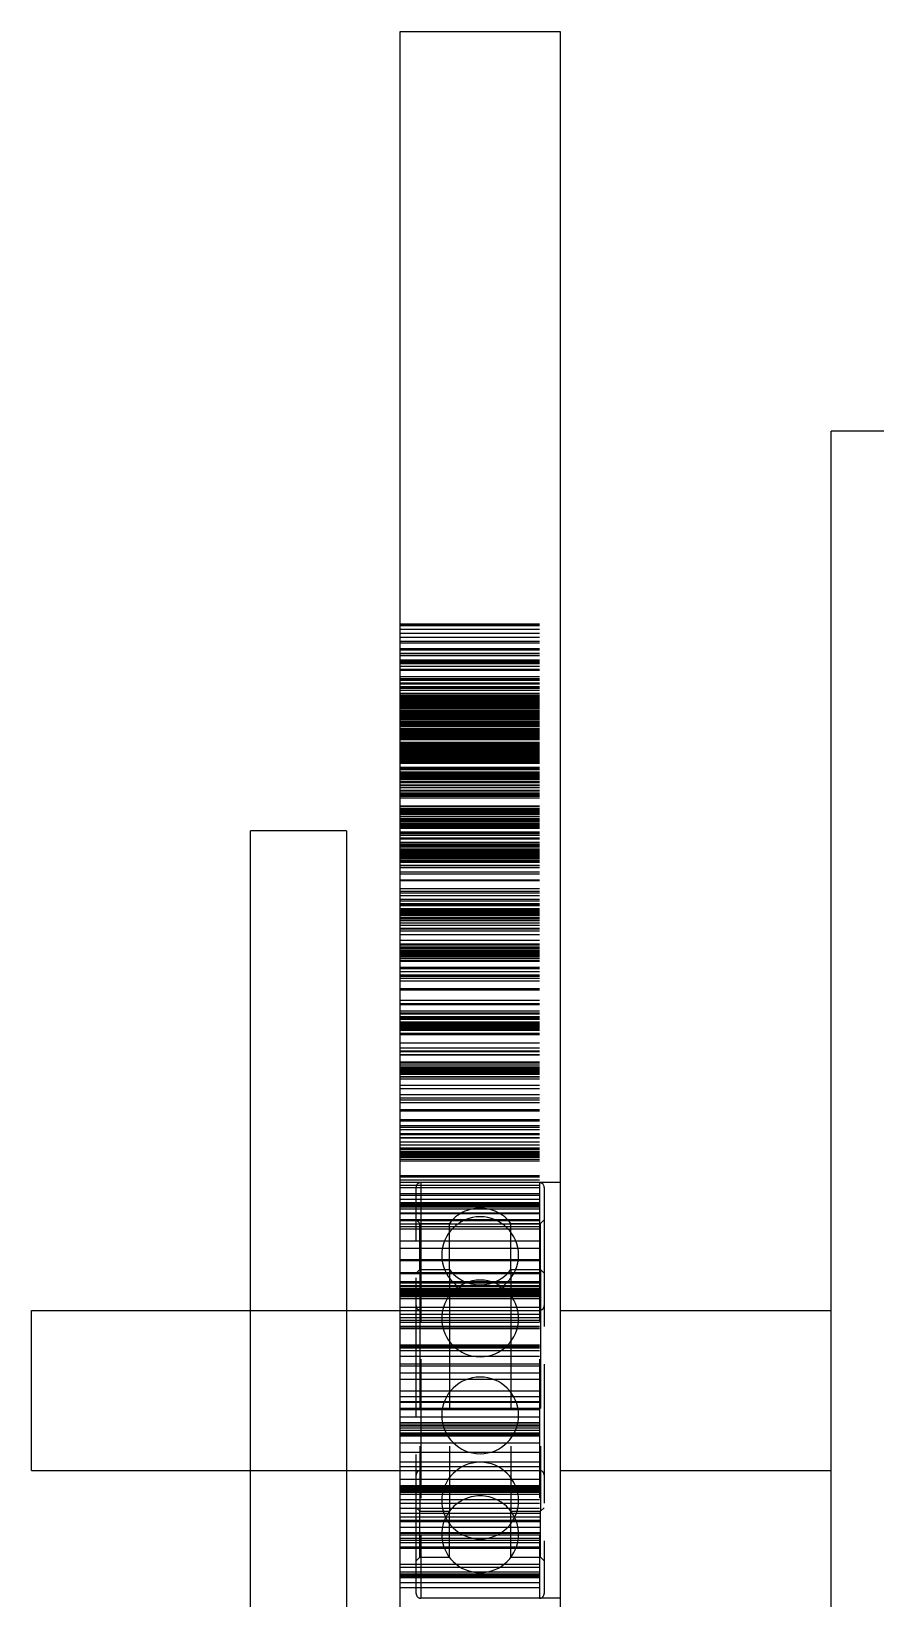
# Model space of a CAD drawing. Extents: x -49 to 4846, y -968 to 1090.
# Drawn here: x 4654.6 to 4707.3, y -715.9 to -617.9 of the extents above; entities that cross this region are included whole.
import ezdxf

# ---------------------------------------------------------------- set-up
doc = ezdxf.new("R2010")
doc.units = 0
doc.linetypes.add('DASHED', pattern=[11.05, 8.7, -2.35])
doc.linetypes.add('DOT', pattern=[2.2, 1.1, -1.1])
doc.layers.get('0').update_dxf_attribs({"linetype": 'CONTINUOUS'})
doc.layers.add('INVISIBLE', color=6, linetype='DOT')

msp = doc.modelspace()

# ---------------------------------------------------------------- linework, layer by layer
at = {"color": 1}
for p, q in [((4677.607727, -617.895823), (4687.607727, -617.895823)), ((4677.607727, -792.895823), (4677.607727, -617.895823)), ((4687.607727, -617.895823), (4687.607727, -967.895823)), ((4710.550059, -642.895823), (4704.550059, -642.895823)), ((4704.550059, -942.895823), (4704.550059, -642.895823)), ((4674.249041, -667.895823), (4668.249041, -667.895823)), ((4668.249041, -917.895823), (4668.249041, -667.895823)), ((4674.249041, -667.895823), (4674.249041, -901.148999)), ((4654.550059, -697.895823), (4668.249041, -697.895823)), ((4654.550059, -702.895823), (4654.550059, -697.895823)), ((4674.249041, -697.895823), (4677.607727, -697.895823)), ((4687.607727, -697.895823), (4704.550059, -697.895823)), ((4654.550059, -707.895823), (4654.550059, -702.895823)), ((4654.550059, -707.895823), (4668.249041, -707.895823)), ((4674.249041, -707.895823), (4677.607727, -707.895823)), ((4687.607727, -707.895823), (4704.550059, -707.895823))]:
    msp.add_line(p, q, dxfattribs=at)
at = {"layer": 'INVISIBLE', "linetype": 'DASHED'}
for p, q in [((4677.607727, -654.942909), (4687.607727, -654.942909)), ((4677.607727, -655.027028), (4687.607727, -655.027028)), ((4677.607727, -655.052907), (4687.607727, -655.052907)), ((4677.607727, -655.283905), (4687.607727, -655.283905)), ((4677.607727, -655.530883), (4687.607727, -655.530883)), ((4677.607727, -655.78283), (4687.607727, -655.78283)), ((4677.607727, -656.027763), (4687.607727, -656.027763)), ((4677.607727, -656.143002), (4687.607727, -656.143002)), ((4677.607727, -656.150196), (4687.607727, -656.150196)), ((4677.607727, -656.495485), (4687.607727, -656.495485)), ((4677.607727, -656.579332), (4687.607727, -656.579332)), ((4677.607727, -656.788085), (4687.607727, -656.788085)), ((4677.607727, -656.912875), (4687.607727, -656.912875)), ((4677.607727, -656.924487), (4687.607727, -656.924487)), ((4677.607727, -657.206632), (4687.607727, -657.206632)), ((4677.607727, -657.287414), (4687.607727, -657.287414)), ((4677.607727, -657.353121), (4687.607727, -657.353121)), ((4677.607727, -657.436162), (4687.607727, -657.436162)), ((4677.607727, -657.595771), (4687.607727, -657.595771)), ((4677.607727, -657.79502), (4687.607727, -657.79502)), ((4677.607727, -657.799307), (4687.607727, -657.799307)), ((4677.607727, -657.802221), (4687.607727, -657.802221)), ((4677.607727, -657.847914), (4687.607727, -657.847914)), ((4677.607727, -658.244885), (4687.607727, -658.244885)), ((4677.607727, -658.36841), (4687.607727, -658.36841)), ((4677.607727, -658.391081), (4687.607727, -658.391081)), ((4677.607727, -658.471711), (4687.607727, -658.471711)), ((4677.607727, -658.649394), (4687.607727, -658.649394)), ((4677.607727, -658.70839), (4687.607727, -658.70839)), ((4677.607727, -658.868692), (4687.607727, -658.868692)), ((4677.607727, -658.894457), (4687.607727, -658.894457)), ((4677.607727, -658.91058), (4687.607727, -658.91058)), ((4677.607727, -658.948931), (4687.607727, -658.948931)), ((4677.607727, -658.969376), (4687.607727, -658.969376)), ((4677.607727, -659.107844), (4687.607727, -659.107844)), ((4677.607727, -659.291499), (4687.607727, -659.291499)), ((4677.607727, -659.382976), (4687.607727, -659.382976)), ((4677.607727, -659.414504), (4687.607727, -659.414504)), ((4677.607727, -659.481109), (4687.607727, -659.481109)), ((4677.607727, -659.49299), (4687.607727, -659.49299)), ((4677.607727, -659.564919), (4687.607727, -659.564919)), ((4677.607727, -659.581092), (4687.607727, -659.581092)), ((4677.607727, -659.66459), (4687.607727, -659.66459)), ((4677.607727, -659.668907), (4687.607727, -659.668907)), ((4677.607727, -659.709614), (4687.607727, -659.709614)), ((4677.607727, -659.781306), (4687.607727, -659.781306)), ((4677.607727, -659.790339), (4687.607727, -659.790339)), ((4677.607727, -659.816653), (4687.607727, -659.816653)), ((4677.607727, -659.835324), (4687.607727, -659.835324)), ((4677.607727, -659.909949), (4687.607727, -659.909949)), ((4677.607727, -659.983896), (4687.607727, -659.983896)), ((4677.607727, -660.011353), (4687.607727, -660.011353)), ((4677.607727, -660.065292), (4687.607727, -660.065292)), ((4677.607727, -660.078728), (4687.607727, -660.078728)), ((4677.607727, -660.083779), (4687.607727, -660.083779)), ((4677.607727, -660.139765), (4687.607727, -660.139765)), ((4677.607727, -660.165469), (4687.607727, -660.165469)), ((4677.607727, -660.222127), (4687.607727, -660.222127)), ((4677.607727, -660.223948), (4687.607727, -660.223948)), ((4677.607727, -660.234092), (4687.607727, -660.234092)), ((4677.607727, -660.321352), (4687.607727, -660.321352)), ((4677.607727, -660.363056), (4687.607727, -660.363056)), ((4677.607727, -660.372353), (4687.607727, -660.372353)), ((4677.607727, -660.379817), (4687.607727, -660.379817)), ((4677.607727, -660.428701), (4687.607727, -660.428701)), ((4677.607727, -660.464239), (4687.607727, -660.464239)), ((4677.607727, -660.464846), (4687.607727, -660.464846)), ((4677.607727, -660.467738), (4687.607727, -660.467738)), ((4677.607727, -660.493378), (4687.607727, -660.493378)), ((4677.607727, -660.495229), (4687.607727, -660.495229)), ((4677.607727, -660.576982), (4687.607727, -660.576982)), ((4677.607727, -660.597769), (4687.607727, -660.597769)), ((4677.607727, -660.599085), (4687.607727, -660.599085)), ((4677.607727, -660.673081), (4687.607727, -660.673081)), ((4677.607727, -660.745455), (4687.607727, -660.745455)), ((4677.607727, -660.782518), (4687.607727, -660.782518)), ((4677.607727, -660.791922), (4687.607727, -660.791922)), ((4677.607727, -660.81579), (4687.607727, -660.81579)), ((4677.607727, -660.8176), (4687.607727, -660.8176)), ((4677.607727, -660.826091), (4687.607727, -660.826091)), ((4677.607727, -660.88384), (4687.607727, -660.88384)), ((4677.607727, -660.902563), (4687.607727, -660.902563)), ((4677.607727, -660.914539), (4687.607727, -660.914539)), ((4677.607727, -660.925281), (4687.607727, -660.925281)), ((4677.607727, -660.935929), (4687.607727, -660.935929)), ((4677.607727, -660.962808), (4687.607727, -660.962808)), ((4677.607727, -661.058656), (4687.607727, -661.058656)), ((4677.607727, -661.083869), (4687.607727, -661.083869)), ((4677.607727, -661.087918), (4687.607727, -661.087918)), ((4677.607727, -661.092244), (4687.607727, -661.092244)), ((4677.607727, -661.131041), (4687.607727, -661.131041)), ((4677.607727, -661.171564), (4687.607727, -661.171564)), ((4677.607727, -661.203358), (4687.607727, -661.203358)), ((4677.607727, -661.239771), (4687.607727, -661.239771)), ((4677.607727, -661.282443), (4687.607727, -661.282443)), ((4677.607727, -661.297874), (4687.607727, -661.297874)), ((4677.607727, -661.317136), (4687.607727, -661.317136)), ((4677.607727, -661.352445), (4687.607727, -661.352445)), ((4677.607727, -661.365569), (4687.607727, -661.365569)), ((4677.607727, -661.497071), (4687.607727, -661.497071)), ((4677.607727, -661.506615), (4687.607727, -661.506615)), ((4677.607727, -661.514443), (4687.607727, -661.514443)), ((4677.607727, -661.515442), (4687.607727, -661.515442)), ((4677.607727, -661.588874), (4687.607727, -661.588874)), ((4677.607727, -661.645993), (4687.607727, -661.645993)), ((4677.607727, -661.648279), (4687.607727, -661.648279)), ((4677.607727, -661.650524), (4687.607727, -661.650524)), ((4677.607727, -661.674612), (4687.607727, -661.674612)), ((4677.607727, -661.724286), (4687.607727, -661.724286)), ((4677.607727, -661.752029), (4687.607727, -661.752029)), ((4677.607727, -661.823213), (4687.607727, -661.823213)), ((4677.607727, -661.831936), (4687.607727, -661.831936)), ((4677.607727, -661.855595), (4687.607727, -661.855595)), ((4677.607727, -661.887468), (4687.607727, -661.887468)), ((4677.607727, -661.921677), (4687.607727, -661.921677)), ((4677.607727, -661.951), (4687.607727, -661.951)), ((4677.607727, -661.980421), (4687.607727, -661.980421)), ((4677.607727, -661.989443), (4687.607727, -661.989443)), ((4677.607727, -662.00147), (4687.607727, -662.00147)), ((4677.607727, -662.027272), (4687.607727, -662.027272)), ((4677.607727, -662.110746), (4687.607727, -662.110746)), ((4677.607727, -662.169434), (4687.607727, -662.169434)), ((4677.607727, -662.191861), (4687.607727, -662.191861)), ((4677.607727, -662.358863), (4687.607727, -662.358863)), ((4677.607727, -662.372748), (4687.607727, -662.372748)), ((4677.607727, -662.428744), (4687.607727, -662.428744)), ((4677.607727, -662.456045), (4687.607727, -662.456045)), ((4677.607727, -662.509495), (4687.607727, -662.509495)), ((4677.607727, -662.583257), (4687.607727, -662.583257)), ((4677.607727, -662.64323), (4687.607727, -662.64323)), ((4677.607727, -662.679429), (4687.607727, -662.679429)), ((4677.607727, -662.684777), (4687.607727, -662.684777)), ((4677.607727, -662.74114), (4687.607727, -662.74114)), ((4677.607727, -662.803691), (4687.607727, -662.803691)), ((4677.607727, -662.812844), (4687.607727, -662.812844)), ((4677.607727, -662.893958), (4687.607727, -662.893958)), ((4677.607727, -662.933619), (4687.607727, -662.933619)), ((4677.607727, -662.952656), (4687.607727, -662.952656)), ((4677.607727, -662.974315), (4687.607727, -662.974315)), ((4677.607727, -663.035392), (4687.607727, -663.035392)), ((4677.607727, -663.087271), (4687.607727, -663.087271)), ((4677.607727, -663.107718), (4687.607727, -663.107718)), ((4677.607727, -663.124991), (4687.607727, -663.124991)), ((4677.607727, -663.166096), (4687.607727, -663.166096)), ((4677.607727, -663.212242), (4687.607727, -663.212242)), ((4677.607727, -663.246731), (4687.607727, -663.246731)), ((4677.607727, -663.256739), (4687.607727, -663.256739)), ((4677.607727, -663.258064), (4687.607727, -663.258064)), ((4677.607727, -663.342509), (4687.607727, -663.342509)), ((4677.607727, -663.390751), (4687.607727, -663.390751)), ((4677.607727, -663.481559), (4687.607727, -663.481559)), ((4677.607727, -663.509603), (4687.607727, -663.509603)), ((4677.607727, -663.589696), (4687.607727, -663.589696)), ((4677.607727, -663.676285), (4687.607727, -663.676285)), ((4677.607727, -663.914125), (4687.607727, -663.914125)), ((4677.607727, -663.918579), (4687.607727, -663.918579)), ((4677.607727, -663.98123), (4687.607727, -663.98123)), ((4677.607727, -664.038888), (4687.607727, -664.038888)), ((4677.607727, -664.052746), (4687.607727, -664.052746)), ((4677.607727, -664.064255), (4687.607727, -664.064255)), ((4677.607727, -664.213814), (4687.607727, -664.213814)), ((4677.607727, -664.221166), (4687.607727, -664.221166)), ((4677.607727, -664.270878), (4687.607727, -664.270878)), ((4677.607727, -664.318927), (4687.607727, -664.318927)), ((4677.607727, -664.402425), (4687.607727, -664.402425)), ((4677.607727, -664.462431), (4687.607727, -664.462431)), ((4677.607727, -664.470272), (4687.607727, -664.470272)), ((4677.607727, -664.497703), (4687.607727, -664.497703)), ((4677.607727, -664.507079), (4687.607727, -664.507079)), ((4677.607727, -664.557961), (4687.607727, -664.557961)), ((4677.607727, -664.575384), (4687.607727, -664.575384)), ((4677.607727, -664.579519), (4687.607727, -664.579519)), ((4677.607727, -664.588045), (4687.607727, -664.588045)), ((4677.607727, -664.597633), (4687.607727, -664.597633)), ((4677.607727, -664.661708), (4687.607727, -664.661708)), ((4677.607727, -664.783726), (4687.607727, -664.783726)), ((4677.607727, -664.808861), (4687.607727, -664.808861)), ((4677.607727, -664.876609), (4687.607727, -664.876609)), ((4677.607727, -664.88158), (4687.607727, -664.88158)), ((4677.607727, -665.031223), (4687.607727, -665.031223)), ((4677.607727, -665.057331), (4687.607727, -665.057331)), ((4677.607727, -665.193525), (4687.607727, -665.193525)), ((4677.607727, -665.351592), (4687.607727, -665.351592)), ((4677.607727, -665.397411), (4687.607727, -665.397411)), ((4677.607727, -665.400624), (4687.607727, -665.400624)), ((4677.607727, -665.525613), (4687.607727, -665.525613)), ((4677.607727, -665.609955), (4687.607727, -665.609955)), ((4677.607727, -665.648093), (4687.607727, -665.648093)), ((4677.607727, -665.737826), (4687.607727, -665.737826)), ((4677.607727, -665.844148), (4687.607727, -665.844148)), ((4677.607727, -666.339405), (4687.607727, -666.339405)), ((4677.607727, -666.355789), (4687.607727, -666.355789)), ((4677.607727, -666.383416), (4687.607727, -666.383416)), ((4677.607727, -666.492714), (4687.607727, -666.492714)), ((4677.607727, -666.588551), (4687.607727, -666.588551)), ((4677.607727, -666.642199), (4687.607727, -666.642199)), ((4677.607727, -666.672262), (4687.607727, -666.672262)), ((4677.607727, -666.718773), (4687.607727, -666.718773)), ((4677.607727, -666.788515), (4687.607727, -666.788515)), ((4677.607727, -666.811525), (4687.607727, -666.811525)), ((4677.607727, -666.851487), (4687.607727, -666.851487)), ((4677.607727, -666.989536), (4687.607727, -666.989536)), ((4677.607727, -666.996544), (4687.607727, -666.996544)), ((4677.607727, -667.005154), (4687.607727, -667.005154)), ((4677.607727, -667.118549), (4687.607727, -667.118549)), ((4677.607727, -667.213791), (4687.607727, -667.213791)), ((4677.607727, -667.281287), (4687.607727, -667.281287)), ((4677.607727, -667.312809), (4687.607727, -667.312809)), ((4677.607727, -667.410528), (4687.607727, -667.410528)), ((4677.607727, -667.419805), (4687.607727, -667.419805)), ((4677.607727, -667.499149), (4687.607727, -667.499149)), ((4677.607727, -667.594928), (4687.607727, -667.594928)), ((4677.607727, -667.627053), (4687.607727, -667.627053)), ((4677.607727, -667.635775), (4687.607727, -667.635775)), ((4677.607727, -667.652774), (4687.607727, -667.652774)), ((4677.607727, -667.725695), (4687.607727, -667.725695)), ((4677.607727, -667.952719), (4687.607727, -667.952719)), ((4677.607727, -667.971426), (4687.607727, -667.971426)), ((4677.607727, -668.016494), (4687.607727, -668.016494)), ((4677.607727, -668.058049), (4687.607727, -668.058049)), ((4677.607727, -668.171506), (4687.607727, -668.171506)), ((4677.607727, -668.338506), (4687.607727, -668.338506)), ((4677.607727, -668.406521), (4687.607727, -668.406521)), ((4677.607727, -668.601806), (4687.607727, -668.601806)), ((4677.607727, -668.704402), (4687.607727, -668.704402)), ((4677.607727, -668.795196), (4687.607727, -668.795196)), ((4677.607727, -668.845614), (4687.607727, -668.845614)), ((4677.607727, -668.892169), (4687.607727, -668.892169)), ((4677.607727, -669.034348), (4687.607727, -669.034348)), ((4677.607727, -669.040356), (4687.607727, -669.040356)), ((4677.607727, -669.120492), (4687.607727, -669.120492)), ((4677.607727, -669.132706), (4687.607727, -669.132706)), ((4677.607727, -669.189321), (4687.607727, -669.189321)), ((4677.607727, -669.19988), (4687.607727, -669.19988)), ((4677.607727, -669.220008), (4687.607727, -669.220008)), ((4677.607727, -669.239016), (4687.607727, -669.239016)), ((4677.607727, -669.261265), (4687.607727, -669.261265)), ((4677.607727, -669.318933), (4687.607727, -669.318933)), ((4677.607727, -669.336573), (4687.607727, -669.336573)), ((4677.607727, -669.343709), (4687.607727, -669.343709)), ((4677.607727, -669.39512), (4687.607727, -669.39512)), ((4677.607727, -669.405557), (4687.607727, -669.405557)), ((4677.607727, -669.489201), (4687.607727, -669.489201)), ((4677.607727, -669.508848), (4687.607727, -669.508848)), ((4677.607727, -669.530275), (4687.607727, -669.530275)), ((4677.607727, -669.592628), (4687.607727, -669.592628)), ((4677.607727, -669.633451), (4687.607727, -669.633451)), ((4677.607727, -669.724898), (4687.607727, -669.724898)), ((4677.607727, -669.790454), (4687.607727, -669.790454)), ((4677.607727, -669.865388), (4687.607727, -669.865388)), ((4677.607727, -670.048875), (4687.607727, -670.048875)), ((4677.607727, -670.070004), (4687.607727, -670.070004)), ((4677.607727, -670.184575), (4687.607727, -670.184575)), ((4677.607727, -670.469802), (4687.607727, -670.469802)), ((4677.607727, -670.580216), (4687.607727, -670.580216)), ((4677.607727, -670.966567), (4687.607727, -670.966567)), ((4677.607727, -671.005195), (4687.607727, -671.005195)), ((4677.607727, -671.497037), (4687.607727, -671.497037)), ((4677.607727, -671.666964), (4687.607727, -671.666964)), ((4677.607727, -671.771448), (4687.607727, -671.771448)), ((4677.607727, -671.938765), (4687.607727, -671.938765)), ((4677.607727, -672.165755), (4687.607727, -672.165755)), ((4677.607727, -672.276026), (4687.607727, -672.276026)), ((4677.607727, -672.44011), (4687.607727, -672.44011)), ((4677.607727, -672.509162), (4687.607727, -672.509162)), ((4677.607727, -672.572004), (4687.607727, -672.572004)), ((4677.607727, -672.758369), (4687.607727, -672.758369)), ((4677.607727, -672.766058), (4687.607727, -672.766058)), ((4677.607727, -672.78614), (4687.607727, -672.78614)), ((4677.607727, -672.856504), (4687.607727, -672.856504)), ((4677.607727, -672.867118), (4687.607727, -672.867118)), ((4677.607727, -672.907364), (4687.607727, -672.907364)), ((4677.607727, -672.951666), (4687.607727, -672.951666)), ((4677.607727, -673.011383), (4687.607727, -673.011383)), ((4677.607727, -673.078909), (4687.607727, -673.078909)), ((4677.607727, -673.125203), (4687.607727, -673.125203)), ((4677.607727, -673.133344), (4687.607727, -673.133344)), ((4677.607727, -673.198404), (4687.607727, -673.198404)), ((4677.607727, -673.202793), (4687.607727, -673.202793)), ((4677.607727, -673.203865), (4687.607727, -673.203865)), ((4677.607727, -673.313962), (4687.607727, -673.313962)), ((4677.607727, -673.336174), (4687.607727, -673.336174)), ((4677.607727, -673.398797), (4687.607727, -673.398797)), ((4677.607727, -673.516781), (4687.607727, -673.516781)), ((4677.607727, -673.643258), (4687.607727, -673.643258)), ((4677.607727, -673.793901), (4687.607727, -673.793901)), ((4677.607727, -673.991298), (4687.607727, -673.991298)), ((4677.607727, -674.033907), (4687.607727, -674.033907)), ((4677.607727, -674.155461), (4687.607727, -674.155461)), ((4677.607727, -674.373813), (4687.607727, -674.373813)), ((4677.607727, -674.382614), (4687.607727, -674.382614)), ((4677.607727, -674.735639), (4687.607727, -674.735639)), ((4677.607727, -674.961299), (4687.607727, -674.961299)), ((4677.607727, -674.968455), (4687.607727, -674.968455)), ((4677.607727, -675.02614), (4687.607727, -675.02614)), ((4677.607727, -675.162173), (4687.607727, -675.162173)), ((4677.607727, -675.167791), (4687.607727, -675.167791)), ((4677.607727, -675.198156), (4687.607727, -675.198156)), ((4677.607727, -675.214353), (4687.607727, -675.214353)), ((4677.607727, -675.231574), (4687.607727, -675.231574)), ((4677.607727, -675.334792), (4687.607727, -675.334792)), ((4677.607727, -675.339192), (4687.607727, -675.339192)), ((4677.607727, -675.398201), (4687.607727, -675.398201)), ((4677.607727, -675.449354), (4687.607727, -675.449354)), ((4677.607727, -675.486566), (4687.607727, -675.486566)), ((4677.607727, -675.560328), (4687.607727, -675.560328)), ((4677.607727, -675.565762), (4687.607727, -675.565762)), ((4677.607727, -675.581748), (4687.607727, -675.581748)), ((4677.607727, -675.61309), (4687.607727, -675.61309)), ((4677.607727, -675.630359), (4687.607727, -675.630359)), ((4677.607727, -675.693141), (4687.607727, -675.693141)), ((4677.607727, -675.709925), (4687.607727, -675.709925)), ((4677.607727, -675.726481), (4687.607727, -675.726481)), ((4677.607727, -675.759185), (4687.607727, -675.759185)), ((4677.607727, -675.866494), (4687.607727, -675.866494)), ((4677.607727, -675.980839), (4687.607727, -675.980839)), ((4677.607727, -676.056874), (4687.607727, -676.056874)), ((4677.607727, -676.435298), (4687.607727, -676.435298)), ((4677.607727, -676.514101), (4687.607727, -676.514101)), ((4677.607727, -676.706338), (4687.607727, -676.706338)), ((4677.607727, -676.910099), (4687.607727, -676.910099)), ((4677.607727, -676.978895), (4687.607727, -676.978895)), ((4677.607727, -677.108103), (4687.607727, -677.108103)), ((4677.607727, -677.271441), (4687.607727, -677.271441)), ((4677.607727, -677.759954), (4687.607727, -677.759954)), ((4677.607727, -677.818936), (4687.607727, -677.818936)), ((4677.607727, -677.849699), (4687.607727, -677.849699)), ((4677.607727, -678.482459), (4687.607727, -678.482459)), ((4677.607727, -678.704838), (4687.607727, -678.704838)), ((4677.607727, -678.756396), (4687.607727, -678.756396)), ((4677.607727, -679.166768), (4687.607727, -679.166768)), ((4677.607727, -679.272608), (4687.607727, -679.272608)), ((4677.607727, -679.335157), (4687.607727, -679.335157)), ((4677.607727, -679.506244), (4687.607727, -679.506244)), ((4677.607727, -679.569083), (4687.607727, -679.569083)), ((4677.607727, -679.627594), (4687.607727, -679.627594)), ((4677.607727, -679.680703), (4687.607727, -679.680703)), ((4677.607727, -679.837345), (4687.607727, -679.837345)), ((4677.607727, -679.843778), (4687.607727, -679.843778)), ((4677.607727, -679.928084), (4687.607727, -679.928084)), ((4677.607727, -679.998244), (4687.607727, -679.998244)), ((4677.607727, -680.03547), (4687.607727, -680.03547)), ((4677.607727, -680.047571), (4687.607727, -680.047571)), ((4677.607727, -680.140996), (4687.607727, -680.140996)), ((4677.607727, -680.147646), (4687.607727, -680.147646)), ((4677.607727, -680.204165), (4687.607727, -680.204165)), ((4677.607727, -680.252351), (4687.607727, -680.252351)), ((4677.607727, -680.293741), (4687.607727, -680.293741)), ((4677.607727, -680.311473), (4687.607727, -680.311473)), ((4677.607727, -680.328925), (4687.607727, -680.328925)), ((4677.607727, -680.36106), (4687.607727, -680.36106)), ((4677.607727, -680.548499), (4687.607727, -680.548499)), ((4677.607727, -680.636179), (4687.607727, -680.636179)), ((4677.607727, -681.161953), (4687.607727, -681.161953)), ((4677.607727, -681.477905), (4687.607727, -681.477905)), ((4677.607727, -681.656437), (4687.607727, -681.656437)), ((4677.607727, -681.666021), (4687.607727, -681.666021)), ((4677.607727, -681.701403), (4687.607727, -681.701403)), ((4677.607727, -681.882206), (4687.607727, -681.882206)), ((4677.607727, -681.907808), (4687.607727, -681.907808)), ((4677.607727, -682.339681), (4687.607727, -682.339681)), ((4677.607727, -682.366982), (4687.607727, -682.366982)), ((4677.607727, -682.399246), (4687.607727, -682.399246)), ((4677.607727, -682.530508), (4687.607727, -682.530508)), ((4677.607727, -682.661897), (4687.607727, -682.661897)), ((4677.607727, -682.668513), (4687.607727, -682.668513)), ((4677.607727, -682.741245), (4687.607727, -682.741245)), ((4677.607727, -682.761219), (4687.607727, -682.761219)), ((4677.607727, -682.780039), (4687.607727, -682.780039)), ((4677.607727, -682.839785), (4687.607727, -682.839785)), ((4677.607727, -682.842386), (4687.607727, -682.842386)), ((4677.607727, -682.877688), (4687.607727, -682.877688)), ((4677.607727, -682.882434), (4687.607727, -682.882434)), ((4677.607727, -682.908929), (4687.607727, -682.908929)), ((4677.607727, -682.932031), (4687.607727, -682.932031)), ((4677.607727, -682.978775), (4687.607727, -682.978775)), ((4677.607727, -682.982269), (4687.607727, -682.982269)), ((4677.607727, -683.01301), (4687.607727, -683.01301)), ((4677.607727, -683.066322), (4687.607727, -683.066322)), ((4677.607727, -683.077728), (4687.607727, -683.077728)), ((4677.607727, -683.111744), (4687.607727, -683.111744)), ((4677.607727, -683.272605), (4687.607727, -683.272605)), ((4677.607727, -683.287032), (4687.607727, -683.287032)), ((4677.607727, -683.412375), (4687.607727, -683.412375)), ((4677.607727, -683.810543), (4687.607727, -683.810543)), ((4677.607727, -684.005547), (4687.607727, -684.005547)), ((4677.607727, -684.385827), (4687.607727, -684.385827)), ((4677.607727, -684.596456), (4687.607727, -684.596456)), ((4677.607727, -684.716164), (4687.607727, -684.716164)), ((4677.607727, -684.896314), (4687.607727, -684.896314)), ((4677.607727, -685.32701), (4687.607727, -685.32701)), ((4677.607727, -685.357402), (4687.607727, -685.357402)), ((4677.607727, -685.406432), (4687.607727, -685.406432)), ((4677.607727, -685.952781), (4687.607727, -685.952781)), ((4677.607727, -686.038474), (4687.607727, -686.038474)), ((4677.607727, -686.324231), (4687.607727, -686.324231)), ((4677.607727, -686.432965), (4687.607727, -686.432965)), ((4677.607727, -686.588528), (4687.607727, -686.588528)), ((4677.607727, -686.836431), (4687.607727, -686.836431)), ((4677.607727, -686.895048), (4687.607727, -686.895048)), ((4677.607727, -687.070764), (4687.607727, -687.070764)), ((4677.607727, -687.090379), (4687.607727, -687.090379)), ((4677.607727, -687.340721), (4687.607727, -687.340721)), ((4677.607727, -687.534272), (4687.607727, -687.534272)), ((4677.607727, -687.717545), (4687.607727, -687.717545)), ((4677.607727, -687.76296), (4687.607727, -687.76296)), ((4677.607727, -687.804015), (4687.607727, -687.804015)), ((4677.607727, -687.924087), (4687.607727, -687.924087)), ((4677.607727, -687.928982), (4687.607727, -687.928982)), ((4677.607727, -687.992852), (4687.607727, -687.992852)), ((4677.607727, -688.045557), (4687.607727, -688.045557)), ((4677.607727, -688.082338), (4687.607727, -688.082338)), ((4677.607727, -688.151285), (4687.607727, -688.151285)), ((4677.607727, -688.156152), (4687.607727, -688.156152)), ((4677.607727, -688.197272), (4687.607727, -688.197272)), ((4677.607727, -688.261338), (4687.607727, -688.261338)), ((4677.607727, -688.273817), (4687.607727, -688.273817)), ((4677.607727, -688.308201), (4687.607727, -688.308201)), ((4677.607727, -688.430426), (4687.607727, -688.430426)), ((4677.607727, -688.540889), (4687.607727, -688.540889)), ((4677.607727, -689.4477), (4687.607727, -689.4477)), ((4677.607727, -689.539206), (4687.607727, -689.539206)), ((4677.607727, -689.721509), (4687.607727, -689.721509)), ((4678.907727, -689.895823), (4677.607727, -689.895823)), ((4677.607727, -690.059138), (4687.607727, -690.059138)), ((4686.307727, -689.895823), (4678.907727, -689.895823)), ((4678.907727, -689.895823), (4678.907727, -715.895823)), ((4686.307727, -689.895823), (4686.307727, -715.895823)), ((4687.607727, -689.895823), (4686.307727, -689.895823)), ((4677.607727, -690.214292), (4687.607727, -690.214292)), ((4677.607727, -690.577754), (4687.607727, -690.577754)), ((4677.607727, -690.686759), (4687.607727, -690.686759)), ((4677.607727, -690.925732), (4687.607727, -690.925732)), ((4678.607727, -715.595823), (4678.607727, -690.195823)), ((4686.607727, -690.195823), (4686.607727, -715.595823)), ((4677.607727, -691.152023), (4687.607727, -691.152023)), ((4677.607727, -691.194916), (4687.607727, -691.194916)), ((4677.607727, -691.201168), (4687.607727, -691.201168)), ((4677.607727, -691.20426), (4687.607727, -691.20426)), ((4677.607727, -691.20766), (4687.607727, -691.20766)), ((4677.607727, -691.215439), (4687.607727, -691.215439)), ((4677.607727, -691.221323), (4687.607727, -691.221323)), ((4677.607727, -691.232063), (4687.607727, -691.232063)), ((4677.607727, -691.242027), (4687.607727, -691.242027)), ((4677.607727, -691.25001), (4687.607727, -691.25001)), ((4677.607727, -691.267692), (4687.607727, -691.267692)), ((4677.607727, -691.269094), (4687.607727, -691.269094)), ((4677.607727, -691.281904), (4687.607727, -691.281904)), ((4677.607727, -691.301072), (4687.607727, -691.301072)), ((4677.607727, -691.306147), (4687.607727, -691.306147)), ((4677.607727, -691.311678), (4687.607727, -691.311678)), ((4677.607727, -691.320477), (4687.607727, -691.320477)), ((4677.607727, -691.328963), (4687.607727, -691.328963)), ((4677.607727, -691.421999), (4687.607727, -691.421999)), ((4677.607727, -691.543858), (4687.607727, -691.543858)), ((4677.607727, -691.7904), (4687.607727, -691.7904)), ((4677.607727, -691.837272), (4687.607727, -691.837272)), ((4677.607727, -692.217069), (4687.607727, -692.217069)), ((4677.607727, -692.222653), (4687.607727, -692.222653)), ((4677.607727, -692.268621), (4687.607727, -692.268621)), ((4677.607727, -692.48817), (4687.607727, -692.48817)), ((4677.607727, -692.6405), (4687.607727, -692.6405)), ((4677.607727, -692.793904), (4687.607727, -692.793904)), ((4678.607727, -692.230823), (4678.832727, -692.455823)), ((4678.832727, -692.455823), (4680.687727, -692.455823)), ((4678.832727, -695.335823), (4678.832727, -692.455823)), ((4680.687727, -695.335823), (4680.687727, -692.455823)), ((4684.527727, -692.455823), (4686.382727, -692.455823)), ((4684.527727, -695.335823), (4684.527727, -692.455823)), ((4686.382727, -692.455823), (4686.607727, -692.230823)), ((4686.382727, -695.335823), (4686.382727, -692.455823)), ((4677.607727, -693.539258), (4687.607727, -693.539258)), ((4677.607727, -693.99888), (4687.607727, -693.99888)), ((4677.607727, -694.70775), (4687.607727, -694.70775)), ((4677.607727, -694.774979), (4687.607727, -694.774979)), ((4677.607727, -695.523022), (4687.607727, -695.523022)), ((4677.607727, -695.588845), (4687.607727, -695.588845)), ((4678.607727, -695.560823), (4678.832727, -695.335823)), ((4678.832727, -695.335823), (4680.687727, -695.335823)), ((4678.832727, -695.335823), (4678.832727, -710.455823)), ((4680.687727, -695.335823), (4680.687727, -710.455823)), ((4684.527727, -695.335823), (4686.382727, -695.335823)), ((4684.527727, -695.335823), (4684.527727, -710.455823)), ((4686.382727, -695.335823), (4686.607727, -695.560823)), ((4686.382727, -695.335823), (4686.382727, -710.455823)), ((4677.607727, -696.076763), (4687.607727, -696.076763)), ((4677.607727, -696.16958), (4687.607727, -696.16958)), ((4677.607727, -696.332382), (4687.607727, -696.332382)), ((4677.607727, -696.404762), (4687.607727, -696.404762)), ((4677.607727, -696.529372), (4687.607727, -696.529372)), ((4677.607727, -696.559704), (4687.607727, -696.559704)), ((4677.607727, -696.586911), (4687.607727, -696.586911)), ((4677.607727, -696.613739), (4687.607727, -696.613739)), ((4677.607727, -696.665166), (4687.607727, -696.665166)), ((4677.607727, -696.66831), (4687.607727, -696.66831)), ((4677.607727, -696.708951), (4687.607727, -696.708951)), ((4677.607727, -696.741897), (4687.607727, -696.741897)), ((4677.607727, -696.764525), (4687.607727, -696.764525)), ((4677.607727, -696.805981), (4687.607727, -696.805981)), ((4677.607727, -696.808853), (4687.607727, -696.808853)), ((4677.607727, -696.832776), (4687.607727, -696.832776)), ((4677.607727, -696.868533), (4687.607727, -696.868533)), ((4677.607727, -696.875212), (4687.607727, -696.875212)), ((4677.607727, -696.892891), (4687.607727, -696.892891)), ((4677.607727, -696.94456), (4687.607727, -696.94456)), ((4668.249041, -697.895823), (4674.249041, -697.895823)), ((4677.607727, -697.021243), (4687.607727, -697.021243)), ((4677.607727, -697.155307), (4687.607727, -697.155307)), ((4677.607727, -697.690671), (4687.607727, -697.690671)), ((4677.607727, -697.895823), (4687.607727, -697.895823)), ((4677.607727, -697.903417), (4687.607727, -697.903417)), ((4677.607727, -698.120594), (4687.607727, -698.120594)), ((4677.607727, -698.136592), (4687.607727, -698.136592)), ((4677.607727, -698.336107), (4687.607727, -698.336107)), ((4677.607727, -698.502811), (4687.607727, -698.502811)), ((4677.607727, -698.629085), (4687.607727, -698.629085)), ((4677.607727, -698.874386), (4687.607727, -698.874386)), ((4677.607727, -698.989014), (4687.607727, -698.989014)), ((4677.607727, -699.031969), (4687.607727, -699.031969)), ((4677.607727, -700.05191), (4687.607727, -700.05191)), ((4677.607727, -700.058383), (4687.607727, -700.058383)), ((4677.607727, -700.064063), (4687.607727, -700.064063)), ((4677.607727, -700.072854), (4687.607727, -700.072854)), ((4677.607727, -700.076967), (4687.607727, -700.076967)), ((4677.607727, -700.084452), (4687.607727, -700.084452)), ((4677.607727, -700.096201), (4687.607727, -700.096201)), ((4677.607727, -700.111837), (4687.607727, -700.111837)), ((4677.607727, -700.113092), (4687.607727, -700.113092)), ((4677.607727, -700.14611), (4687.607727, -700.14611)), ((4677.607727, -700.15828), (4687.607727, -700.15828)), ((4677.607727, -700.172203), (4687.607727, -700.172203)), ((4677.607727, -700.221851), (4687.607727, -700.221851)), ((4677.607727, -700.232705), (4687.607727, -700.232705)), ((4677.607727, -700.410859), (4687.607727, -700.410859)), ((4677.607727, -700.747607), (4687.607727, -700.747607)), ((4677.607727, -701.24417), (4687.607727, -701.24417)), ((4677.607727, -701.352974), (4687.607727, -701.352974)), ((4677.607727, -701.790873), (4687.607727, -701.790873)), ((4677.607727, -702.204061), (4687.607727, -702.204061)), ((4677.607727, -702.920919), (4687.607727, -702.920919)), ((4677.607727, -703.271195), (4687.607727, -703.271195)), ((4677.607727, -703.583845), (4687.607727, -703.583845)), ((4677.607727, -703.637416), (4687.607727, -703.637416)), ((4677.607727, -704.000773), (4687.607727, -704.000773)), ((4677.607727, -704.090294), (4687.607727, -704.090294)), ((4677.607727, -704.5441), (4687.607727, -704.5441)), ((4677.607727, -704.547477), (4687.607727, -704.547477)), ((4677.607727, -704.912523), (4687.607727, -704.912523)), ((4677.607727, -704.915831), (4687.607727, -704.915831)), ((4677.607727, -705.044039), (4687.607727, -705.044039)), ((4677.607727, -705.117605), (4687.607727, -705.117605)), ((4677.607727, -705.229258), (4687.607727, -705.229258)), ((4677.607727, -705.242842), (4687.607727, -705.242842)), ((4677.607727, -705.380787), (4687.607727, -705.380787)), ((4677.607727, -705.558941), (4687.607727, -705.558941)), ((4677.607727, -705.566335), (4687.607727, -705.566335)), ((4677.607727, -705.619443), (4687.607727, -705.619443)), ((4677.607727, -705.633367), (4687.607727, -705.633367)), ((4677.607727, -705.645536), (4687.607727, -705.645536)), ((4677.607727, -705.650266), (4687.607727, -705.650266)), ((4677.607727, -705.678554), (4687.607727, -705.678554)), ((4677.607727, -705.67981), (4687.607727, -705.67981)), ((4677.607727, -705.695445), (4687.607727, -705.695445)), ((4677.607727, -705.707193), (4687.607727, -705.707193)), ((4677.607727, -705.71468), (4687.607727, -705.71468)), ((4677.607727, -705.718792), (4687.607727, -705.718792)), ((4677.607727, -705.726832), (4687.607727, -705.726832)), ((4677.607727, -705.733264), (4687.607727, -705.733264)), ((4677.607727, -705.73915), (4687.607727, -705.73915)), ((4677.607727, -706.166911), (4687.607727, -706.166911)), ((4677.607727, -706.759677), (4687.607727, -706.759677)), ((4677.607727, -707.355942), (4687.607727, -707.355942)), ((4677.607727, -707.655054), (4687.607727, -707.655054)), ((4668.249041, -707.895823), (4674.249041, -707.895823)), ((4677.607727, -707.895823), (4687.607727, -707.895823)), ((4677.607727, -708.444185), (4687.607727, -708.444185)), ((4677.607727, -708.847087), (4687.607727, -708.847087)), ((4677.607727, -708.898755), (4687.607727, -708.898755)), ((4677.607727, -708.916435), (4687.607727, -708.916435)), ((4677.607727, -708.923113), (4687.607727, -708.923113)), ((4677.607727, -708.958871), (4687.607727, -708.958871)), ((4677.607727, -708.982794), (4687.607727, -708.982794)), ((4677.607727, -708.985666), (4687.607727, -708.985666)), ((4677.607727, -709.027121), (4687.607727, -709.027121)), ((4677.607727, -709.049748), (4687.607727, -709.049748)), ((4677.607727, -709.082696), (4687.607727, -709.082696)), ((4677.607727, -709.123337), (4687.607727, -709.123337)), ((4677.607727, -709.126481), (4687.607727, -709.126481)), ((4677.607727, -709.204736), (4687.607727, -709.204736)), ((4677.607727, -709.231943), (4687.607727, -709.231943)), ((4677.607727, -709.261118), (4687.607727, -709.261118)), ((4677.607727, -709.386886), (4687.607727, -709.386886)), ((4677.607727, -709.714884), (4687.607727, -709.714884)), ((4677.607727, -709.947805), (4687.607727, -709.947805)), ((4677.607727, -710.268624), (4687.607727, -710.268624)), ((4677.607727, -710.581565), (4687.607727, -710.581565)), ((4678.607727, -710.230823), (4678.832727, -710.455823)), ((4678.832727, -710.455823), (4680.687727, -710.455823)), ((4678.832727, -713.335823), (4678.832727, -710.455823)), ((4680.687727, -713.335823), (4680.687727, -710.455823)), ((4684.527727, -710.455823), (4686.382727, -710.455823)), ((4684.527727, -713.335823), (4684.527727, -710.455823)), ((4686.382727, -710.455823), (4686.607727, -710.230823)), ((4686.382727, -713.335823), (4686.382727, -710.455823)), ((4677.607727, -710.809452), (4687.607727, -710.809452)), ((4677.607727, -711.016667), (4687.607727, -711.016667)), ((4677.607727, -711.095952), (4687.607727, -711.095952)), ((4677.607727, -711.457932), (4687.607727, -711.457932)), ((4677.607727, -711.792766), (4687.607727, -711.792766)), ((4677.607727, -711.827969), (4687.607727, -711.827969)), ((4677.607727, -711.924184), (4687.607727, -711.924184)), ((4677.607727, -712.133098), (4687.607727, -712.133098)), ((4677.607727, -712.256534), (4687.607727, -712.256534)), ((4677.607727, -712.409909), (4687.607727, -712.409909)), ((4677.607727, -712.683744), (4687.607727, -712.683744)), ((4677.607727, -712.740468), (4687.607727, -712.740468)), ((4677.607727, -712.759439), (4687.607727, -712.759439)), ((4678.607727, -713.560823), (4678.832727, -713.335823)), ((4678.832727, -713.335823), (4680.687727, -713.335823)), ((4684.527727, -713.335823), (4686.382727, -713.335823)), ((4686.382727, -713.335823), (4686.607727, -713.560823)), ((4677.607727, -713.767342), (4687.607727, -713.767342)), ((4677.607727, -713.954375), (4687.607727, -713.954375)), ((4677.607727, -714.247789), (4687.607727, -714.247789)), ((4677.607727, -714.369648), (4687.607727, -714.369648)), ((4677.607727, -714.462684), (4687.607727, -714.462684)), ((4677.607727, -714.471169), (4687.607727, -714.471169)), ((4677.607727, -714.479969), (4687.607727, -714.479969)), ((4677.607727, -714.485499), (4687.607727, -714.485499)), ((4677.607727, -714.509742), (4687.607727, -714.509742)), ((4677.607727, -714.522552), (4687.607727, -714.522552)), ((4677.607727, -714.523954), (4687.607727, -714.523954)), ((4677.607727, -714.541636), (4687.607727, -714.541636)), ((4677.607727, -714.549619), (4687.607727, -714.549619)), ((4677.607727, -714.559583), (4687.607727, -714.559583)), ((4677.607727, -714.569636), (4687.607727, -714.569636)), ((4677.607727, -714.576207), (4687.607727, -714.576207)), ((4677.607727, -714.583986), (4687.607727, -714.583986)), ((4677.607727, -714.587386), (4687.607727, -714.587386)), ((4677.607727, -714.590479), (4687.607727, -714.590479)), ((4677.607727, -714.59673), (4687.607727, -714.59673)), ((4677.607727, -714.906774), (4687.607727, -714.906774)), ((4677.607727, -715.213893), (4687.607727, -715.213893)), ((4687.607727, -715.895823), (4677.607727, -715.895823))]:
    msp.add_line(p, q, dxfattribs=at)
for centre, radius, start, end in [((4678.907727, -690.195823), 0.3, 90, 180), ((4686.307727, -690.195823), 0.3, 0, 90), ((4682.607727, -694.43859), 2.4, 0, 180), ((4682.607727, -693.895823), 2.4, 36.869898, 143.130102), ((4682.607727, -694.43859), 2.4, 180, 0), ((4682.607727, -693.895823), 2.4, 216.869898, 323.130102), ((4682.607727, -698.395823), 2.4, 0, 180), ((4678.907727, -697.595823), 0.3, 180, 270), ((4686.307727, -697.595823), 0.3, 270, 0), ((4682.607727, -698.395823), 2.4, 180, 0), ((4682.607727, -704.458657), 2.4, 0, 180), ((4682.607727, -704.458657), 2.4, 180, 0), ((4682.607727, -709.790223), 2.4, 0, 180), ((4678.907727, -708.195823), 0.3, 90, 180), ((4686.307727, -708.195823), 0.3, 0, 90), ((4682.607727, -711.895823), 2.4, 36.869898, 143.130102), ((4682.607727, -709.790223), 2.4, 180, 0), ((4682.607727, -711.895823), 2.4, 143.130102, 180), ((4682.607727, -711.895823), 2.4, 0, 36.869898), ((4682.607727, -711.895823), 2.4, 180, 0), ((4678.907727, -715.595823), 0.3, 180, 270), ((4686.307727, -715.595823), 0.3, 270, 0)]:
    msp.add_arc(centre, radius, start, end, dxfattribs=at)

doc.saveas('drawing.dxf')
